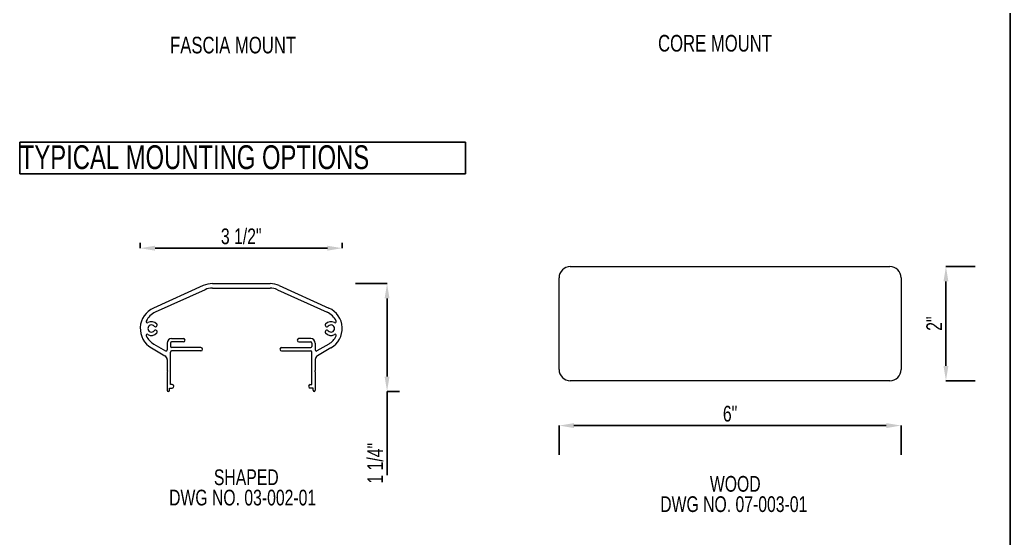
# Model space of a CAD drawing. Header units: inches. Extents: x 0.03 to 2.74, y 0.01 to 1.91.
# Drawn here: x 2.012 to 2.736, y 0.682 to 1.06 of the extents above; entities that cross this region are included whole.
import ezdxf

# ---------------------------------------------------------------- set-up
doc = ezdxf.new("R2010")
doc.units = ezdxf.units.IN
doc.header["$MEASUREMENT"] = 0
doc.header["$PDSIZE"] = -1
doc.layers.add('SLD-0_0', color=7, linetype='Continuous')
doc.styles.add('SLDTEXTSTYLE0', font='TXT', dxfattribs={"width": 0.75})
doc.dimstyles.new('SLDDIMSTYLE10', dxfattribs={"dimtxt": 0.011483, "dimasz": 0.010833, "dimexe": 0, "dimexo": 0.0625, "dimgap": 0.002871, "dimtad": 1, "dimdec": 8, "dimlfac": 2, "dimrnd": 1e-09, "dimzin": 12, "dimdsep": 46, "dimlunit": 5, "dimtxsty": 'SLDTEXTSTYLE0', "dimsah": 1, "dimcen": 0.09, "dimadec": 0, "dimazin": 3, "dimtfac": 1, "dimtofl": 0, "dimtmove": 0, "dimatfit": 3, "dimfxl": 1, "dimfrac": 2, "dimtolj": 1, "dimtzin": 12, "dimarcsym": 0})
doc.dimstyles.new('SLDDIMSTYLE8', dxfattribs={"dimtxt": 0.011483, "dimasz": 0.010833, "dimexe": 0, "dimexo": 0.0625, "dimgap": 0.002871, "dimtad": 1, "dimdec": 8, "dimlfac": 2, "dimrnd": 1e-09, "dimzin": 12, "dimdsep": 46, "dimlunit": 5, "dimtxsty": 'SLDTEXTSTYLE0', "dimsah": 1, "dimcen": 0.09, "dimadec": 0, "dimazin": 3, "dimtfac": 1, "dimtdec": 8, "dimtofl": 0, "dimtmove": 0, "dimatfit": 3, "dimfxl": 1, "dimfrac": 2, "dimtolj": 1, "dimtzin": 12, "dimarcsym": 0})

# ---------------------------------------------------------------- blocks, each defined once
blk = doc.blocks.new('SW_NOTE_0')
at = {"layer": 'SLD-0_0', "color": 0}
for p, q in [((-0.00002, 0.0016), (-0.00002, 0.02474)), ((-0.00002, 0.02474), (0.32581, 0.02474)), ((0.32581, 0.02474), (0.32581, 0.0016)), ((0.32581, 0.0016), (-0.00002, 0.0016))]:
    blk.add_line(p, q, dxfattribs=at)
at = {"layer": 'SLD-0_0', "color": 0, "insert": (0, 0.02238), "char_height": 0.0173611, "attachment_point": 1, "style": 'SLDTEXTSTYLE0'}
blk.add_mtext('TYPICAL MOUNTING OPTIONS', dxfattribs=at)
blk = doc.blocks.new('SW_NOTE_2')
at = {"layer": 'SLD-0_0', "color": 0, "attachment_point": 2, "style": 'SLDTEXTSTYLE0'}
for s, insert, char_height in [('SHAPED', (0.02835, 0.0148), 0.011483), ('DWG NO. 03-002-01', (0.02568, -0.00005), 0.0114829)]:
    blk.add_mtext(s, dxfattribs=dict(at, insert=insert, char_height=char_height))
blk = doc.blocks.new('SW_NOTE_3')
at = {"layer": 'SLD-0_0', "color": 0, "attachment_point": 2, "style": 'SLDTEXTSTYLE0'}
for s, insert, char_height in [('WOOD', (0.0262, 0.0148), 0.011483), ('DWG NO. 07-003-01', (0.02511, -0.00005), 0.0114829)]:
    blk.add_mtext(s, dxfattribs=dict(at, insert=insert, char_height=char_height))
blk = doc.blocks.new('*D85')
at = {"color": 0, "linetype": 'ByBlock', "lineweight": -2}
for p, q in [((2.10045, 0.89728), (2.10045, 0.89346)), ((2.11128, 0.89346), (2.23725, 0.89346)), ((2.24809, 0.89728), (2.24809, 0.89346))]:
    blk.add_line(p, q, dxfattribs=at)
at = {"color": 0, "linetype": 'ByBlock'}
for points in [[(2.10045, 0.89346), (2.11128, 0.89166), (2.11128, 0.89527)], [(2.24809, 0.89346), (2.23725, 0.89166), (2.23725, 0.89527)]]:
    blk.add_solid(points, dxfattribs=at)
at = {"layer": 'DEFPOINTS', "color": 0, "linetype": 'ByBlock'}
for p in [(2.10045, 0.83478), (2.24809, 0.83478)]:
    blk.add_point(p, dxfattribs=at)
at = {"color": 0, "linetype": 'ByBlock', "insert": (2.17427, 0.90208), "char_height": 0.011483, "attachment_point": 5, "style": 'SLDTEXTSTYLE0'}
blk.add_mtext('3 1/2"', dxfattribs=at)
blk = doc.blocks.new('*D84')
at = {"color": 0, "linetype": 'ByBlock', "lineweight": -2}
for p, q in [((2.25784, 0.86759), (2.2809, 0.86759)), ((2.2809, 0.85676), (2.2809, 0.79969)), ((2.29008, 0.78885), (2.2809, 0.78885)), ((2.2809, 0.78885), (2.2809, 0.72775))]:
    blk.add_line(p, q, dxfattribs=at)
at = {"color": 0, "linetype": 'ByBlock'}
for points in [[(2.2809, 0.86759), (2.27909, 0.85676), (2.2827, 0.85676)], [(2.2809, 0.78885), (2.27909, 0.79969), (2.2827, 0.79969)]]:
    blk.add_solid(points, dxfattribs=at)
at = {"layer": 'DEFPOINTS', "color": 0, "linetype": 'ByBlock'}
for p in [(2.19534, 0.86759), (2.22758, 0.78885)]:
    blk.add_point(p, dxfattribs=at)
at = {"color": 0, "linetype": 'ByBlock', "insert": (2.27228, 0.73636), "char_height": 0.011483, "attachment_point": 5, "rotation": 90, "style": 'SLDTEXTSTYLE0'}
blk.add_mtext('1 1/4"', dxfattribs=at)
blk = doc.blocks.new('*D83')
at = {"color": 0, "linetype": 'ByBlock', "lineweight": -2}
for p, q in [((2.40667, 0.74238), (2.40667, 0.76387)), ((2.4175, 0.76387), (2.64584, 0.76387)), ((2.65667, 0.74238), (2.65667, 0.76387))]:
    blk.add_line(p, q, dxfattribs=at)
at = {"color": 0, "linetype": 'ByBlock'}
for points in [[(2.40667, 0.76387), (2.4175, 0.76206), (2.4175, 0.76567)], [(2.65667, 0.76387), (2.64584, 0.76206), (2.64584, 0.76567)]]:
    blk.add_solid(points, dxfattribs=at)
at = {"layer": 'DEFPOINTS', "color": 0, "linetype": 'ByBlock'}
for p in [(2.40667, 0.80488), (2.65667, 0.80488)]:
    blk.add_point(p, dxfattribs=at)
at = {"color": 0, "linetype": 'ByBlock', "insert": (2.53167, 0.77248), "char_height": 0.011483, "attachment_point": 5, "style": 'SLDTEXTSTYLE0'}
blk.add_mtext('6"', dxfattribs=at)
blk = doc.blocks.new('*D82')
at = {"color": 0, "linetype": 'ByBlock', "lineweight": -2}
for p, q in [((2.71097, 0.88001), (2.68948, 0.88001)), ((2.68948, 0.80751), (2.68948, 0.86917)), ((2.71097, 0.79667), (2.68948, 0.79667))]:
    blk.add_line(p, q, dxfattribs=at)
at = {"color": 0, "linetype": 'ByBlock'}
for points in [[(2.68948, 0.88001), (2.69128, 0.86917), (2.68767, 0.86917)], [(2.68948, 0.79667), (2.69128, 0.80751), (2.68767, 0.80751)]]:
    blk.add_solid(points, dxfattribs=at)
at = {"layer": 'DEFPOINTS', "color": 0, "linetype": 'ByBlock'}
for p in [(2.64847, 0.88001), (2.64847, 0.79667)]:
    blk.add_point(p, dxfattribs=at)
at = {"color": 0, "linetype": 'ByBlock', "insert": (2.68087, 0.83834), "char_height": 0.011483, "attachment_point": 5, "rotation": 90, "style": 'SLDTEXTSTYLE0'}
blk.add_mtext('2"', dxfattribs=at)

msp = doc.modelspace()

# ---------------------------------------------------------------- linework, layer by layer
at = {"linetype": 'Continuous', "lineweight": 15}
for p, q in [((2.41487243, 0.88000826), (2.64846823, 0.88000826)), ((2.40667033, 0.80487703), (2.40667033, 0.87180616)), ((2.65667033, 0.87180616), (2.65667033, 0.80487703)), ((2.14644445, 0.8661392), (2.11010504, 0.849735)), ((2.14779431, 0.86314892), (2.1114549, 0.84674472)), ((2.15319376, 0.86759199), (2.19534434, 0.86759199)), ((2.15319376, 0.86431115), (2.19534434, 0.86431115)), ((2.20074378, 0.86314892), (2.23708319, 0.84674472)), ((2.20209364, 0.8661392), (2.23843305, 0.849735)), ((2.12341603, 0.8274017), (2.13202823, 0.8274017)), ((2.22512207, 0.8274017), (2.21650986, 0.8274017)), ((2.10865225, 0.82057714), (2.11849477, 0.81489456)), ((2.11029267, 0.82341843), (2.11890487, 0.81844617)), ((2.12013519, 0.82412087), (2.12013519, 0.8191565)), ((2.12259582, 0.82412087), (2.12259582, 0.82166024)), ((2.13202823, 0.82494108), (2.12341603, 0.82494108)), ((2.14474149, 0.82084003), (2.12341603, 0.82084003)), ((2.14474149, 0.8183794), (2.12341603, 0.8183794)), ((2.20379661, 0.82084003), (2.22512207, 0.82084003)), ((2.20379661, 0.8183794), (2.22512207, 0.8183794)), ((2.21650986, 0.82494108), (2.22512207, 0.82494108)), ((2.22594228, 0.82412087), (2.22594228, 0.82166024)), ((2.22840291, 0.82412087), (2.22840291, 0.8191565)), ((2.23824543, 0.82341843), (2.22963322, 0.81844617)), ((2.23988585, 0.82057714), (2.23004333, 0.81489456)), ((2.12013519, 0.81205327), (2.12013519, 0.80402572)), ((2.12259582, 0.7937731), (2.12259582, 0.81755919)), ((2.22594228, 0.7937731), (2.22594228, 0.81755919)), ((2.22840291, 0.81205327), (2.22840291, 0.80402572)), ((2.12013519, 0.80320551), (2.12013519, 0.78967205)), ((2.22840291, 0.80320551), (2.22840291, 0.78967205)), ((2.64846823, 0.79667493), (2.41487243, 0.79667493)), ((2.12177561, 0.79131247), (2.12382613, 0.79131247)), ((2.12177561, 0.78967205), (2.12177561, 0.79131247)), ((2.12382613, 0.7937731), (2.12259582, 0.7937731)), ((2.22471196, 0.7937731), (2.22594228, 0.7937731)), ((2.22676249, 0.79131247), (2.22471196, 0.79131247)), ((2.22676249, 0.78967205), (2.22676249, 0.79131247))]:
    msp.add_line(p, q, dxfattribs=at)
for centre, radius, start, end in [((2.41487243, 0.87180616), 0.0082021, 90, 180), ((2.64846823, 0.87180616), 0.0082021, 0, 90), ((2.15319376, 0.85118779), 0.0164042, 90, 114.29518895), ((2.15319376, 0.85118779), 0.01312336, 90, 114.29518895), ((2.19534434, 0.85118779), 0.0164042, 65.70481105, 90), ((2.19534434, 0.85118779), 0.01312336, 65.70481105, 90), ((2.11685435, 0.83478359), 0.0164042, 114.29518895, 240), ((2.23168375, 0.83478359), 0.0164042, 300, 65.70481105), ((2.10564013, 0.8398441), 0.00082021, 155.71235604, 300.76203128), ((2.11685435, 0.83478359), 0.01312336, 114.29518895, 155.71235604), ((2.23168375, 0.83478359), 0.01312336, 24.28764396, 65.70481105), ((2.24289797, 0.8398441), 0.00082021, 239.23796872, 24.28764396), ((2.10865225, 0.83478359), 0.00260827, 39.86834155, 320.13165845), ((2.10865225, 0.83478359), 0.0050689, 39.86834155, 120.76203128), ((2.11159844, 0.83724422), 0.00123031, 219.86834155, 39.86834155), ((2.11159844, 0.83232296), 0.00123031, 320.13165845, 140.13165845), ((2.23693966, 0.83724422), 0.00123031, 140.13165845, 320.13165845), ((2.23693966, 0.83232296), 0.00123031, 39.86834155, 219.86834155), ((2.23988585, 0.83478359), 0.0050689, 59.23796872, 140.13165845), ((2.23988585, 0.83478359), 0.00260827, 219.86834155, 140.13165845), ((2.10564013, 0.82972309), 0.00082021, 59.23796872, 204.28764396), ((2.11685435, 0.83478359), 0.01312336, 204.28764396, 240), ((2.10865225, 0.83478359), 0.0050689, 239.23796872, 320.13165845), ((2.12341603, 0.82412087), 0.00328084, 90, 180), ((2.13202823, 0.82617139), 0.00123031, 270, 90), ((2.21650986, 0.82617139), 0.00123031, 90, 270), ((2.22512207, 0.82412087), 0.00328084, 0, 90), ((2.23988585, 0.83478359), 0.0050689, 219.86834155, 300.76203128), ((2.23168375, 0.83478359), 0.01312336, 300, 335.71235604), ((2.24289797, 0.82972309), 0.00082021, 335.71235604, 120.76203128), ((2.11931498, 0.8191565), 0.00082021, 240, 0), ((2.12341603, 0.82412087), 0.00082021, 90, 180), ((2.12341603, 0.82166024), 0.00082021, 180, 270), ((2.12341603, 0.81755919), 0.00082021, 90, 180), ((2.14474149, 0.81960971), 0.00123031, 270, 90), ((2.20379661, 0.81960971), 0.00123031, 90, 270), ((2.22512207, 0.82412087), 0.00082021, 0, 90), ((2.22512207, 0.82166024), 0.00082021, 270, 0), ((2.22512207, 0.81755919), 0.00082021, 0, 90), ((2.22922312, 0.8191565), 0.00082021, 180, 300), ((2.11685435, 0.81205327), 0.00328084, 0, 60), ((2.23168375, 0.81205327), 0.00328084, 120, 180), ((2.12013519, 0.80361562), 0.0004101, 270, 90), ((2.22840291, 0.80361562), 0.0004101, 90, 270), ((2.41487243, 0.80487703), 0.0082021, 180, 270), ((2.64846823, 0.80487703), 0.0082021, 270, 0), ((2.1209554, 0.78967205), 0.00082021, 180, 0), ((2.12382613, 0.79254278), 0.00123031, 270, 90), ((2.22471196, 0.79254278), 0.00123031, 90, 270), ((2.2275827, 0.78967205), 0.00082021, 180, 0)]:
    msp.add_arc(centre, radius, start, end, dxfattribs=at)
at = {"layer": 'SLD-0_0'}
msp.add_line((2.73645497, 0.01017577), (2.73645497, 1.9065359), dxfattribs=at)

# ---------------------------------------------------------------- block references
for name, p in [('SW_NOTE_0', (2.01241598, 0.94625462)), ('SW_NOTE_2', (2.14961817, 0.7170588)), ('SW_NOTE_3', (2.50925911, 0.71224936))]:
    msp.add_blockref(name, p, dxfattribs=at)

# ---------------------------------------------------------------- texts
at = {"layer": 'SLD-0_0', "attachment_point": 1, "style": 'SLDTEXTSTYLE0'}
for s, insert, char_height in [('FASCIA MOUNT', (2.12226604, 1.04793875), 0.0121527778), ('CORE MOUNT', (2.47901304, 1.04929757), 0.012152778)]:
    msp.add_mtext(s, dxfattribs=dict(at, insert=insert, char_height=char_height))

# ---------------------------------------------------------------- dimensions: what is measured, and where the dimension line sits
at = {"layer": 'SLD-0_0'}
for base, p1, p2, text, picture, middle in [((2.24808795, 0.89346415), (2.10045015, 0.83478359), (2.24808795, 0.83478359), '3 1/2"', '*D85', (2.17426905, 0.90207636)), ((2.65667033, 0.76386653), (2.40667033, 0.80487703), (2.65667033, 0.80487703), '6"', '*D83', (2.53167033, 0.77247873))]:
    dim = msp.add_linear_dim(base=base, p1=p1, p2=p2, text=text, dimstyle='SLDDIMSTYLE8', dxfattribs=at)
    dim.commit()
    dim.dimension.update_dxf_attribs({"geometry": picture, "text_midpoint": middle})
for base, p1, p2, text, dimstyle, picture, middle in [((2.68947873, 0.88000826), (2.64846823, 0.79667493), (2.64846823, 0.88000826), '2"', 'SLDDIMSTYLE8', '*D82', (2.68086652, 0.83834159)), ((2.28089634, 0.78885184), (2.19534434, 0.86759199), (2.2275827, 0.78885184), '1 1/4"', 'SLDDIMSTYLE10', '*D84', (2.27228414, 0.7363584))]:
    dim = msp.add_linear_dim(base=base, p1=p1, p2=p2, angle=90, text=text, dimstyle=dimstyle, dxfattribs=at)
    dim.commit()
    dim.dimension.update_dxf_attribs({"geometry": picture, "text_midpoint": middle})

doc.saveas('drawing.dxf')
